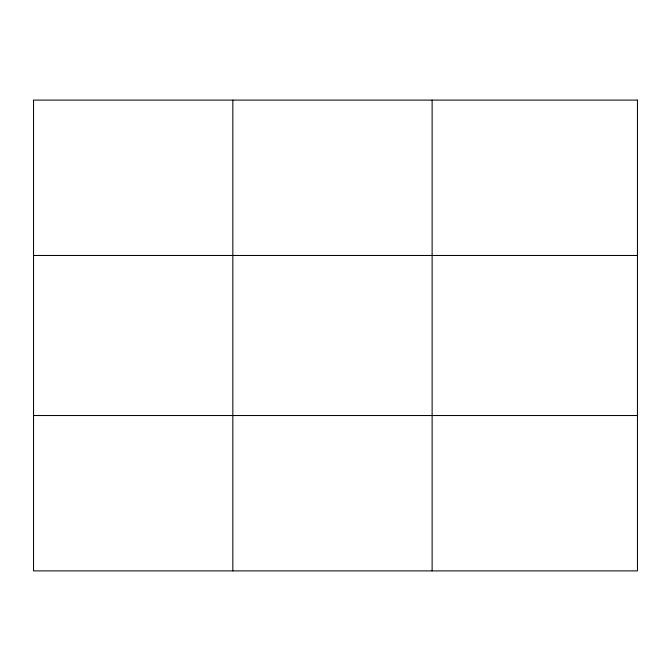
<?xml version="1.0" encoding="UTF-8"?>
<svg xmlns="http://www.w3.org/2000/svg" width="671" height="671" viewBox="0 0 671 671"><rect width="100%" height="100%" fill="white"/><g stroke="black" fill="none" stroke-linecap="round" stroke-linejoin="round"><path stroke-width="1.01" d="M232.837 570.895L232.837 100.105M432.124 570.895L432.124 100.105M33.55 255.466L637.45 255.466M33.55 415.534L637.45 415.534M637.45 100.105L637.45 570.895L33.55 570.895L33.55 100.105L637.45 100.105"/></g></svg>
